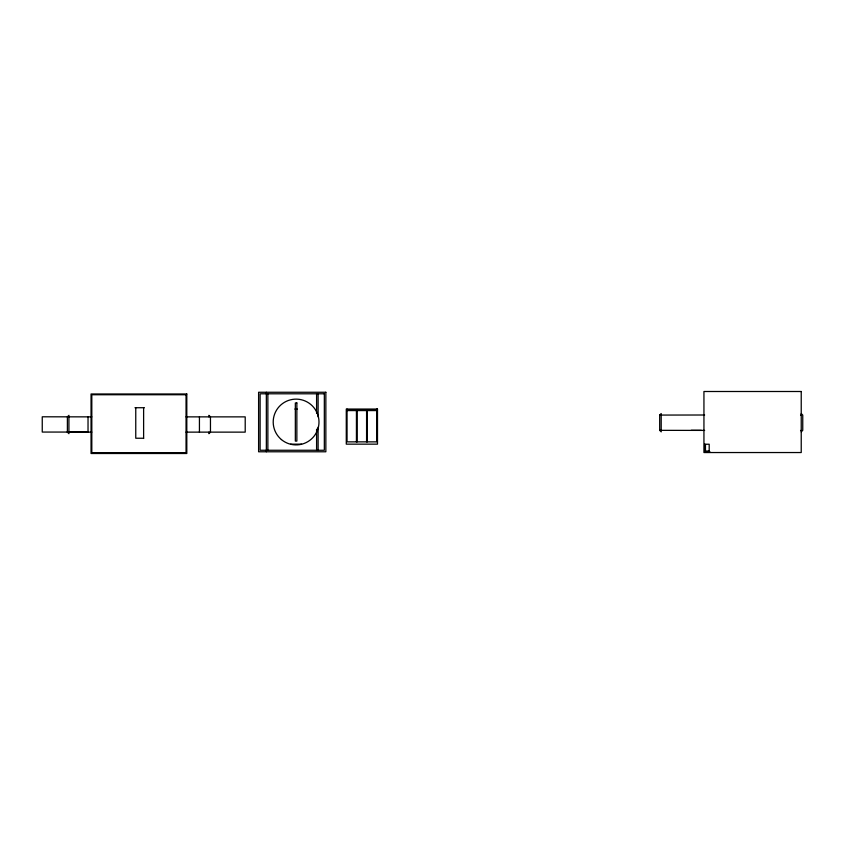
<?xml version="1.0" encoding="UTF-8"?>
<svg xmlns="http://www.w3.org/2000/svg" width="845" height="845" viewBox="0 0 845 845"><rect width="100%" height="100%" fill="white"/><g stroke="black" fill="none" stroke-linecap="round" stroke-linejoin="round"><path stroke-width="1.27" d="M67.389 432.133L67.389 416.87L68.92 415.349L68.92 433.665L67.389 432.133L91.809 432.133M659.681 415.075L659.681 430.337L661.202 431.858L661.202 413.554L659.681 415.075L704.624 415.001M801.229 431.858L802.75 430.337L802.75 415.075L801.229 413.554M134.978 407.723L144.379 407.723M294.905 409.054L297.26 409.054M347.052 410.247L376.733 410.247M347.052 410.575L376.733 410.575M800.542 415.075L801.229 415.075M91.809 416.87L42.25 416.796L42.25 432.059L88.028 432.059L88.028 416.796M186.048 416.87L245.208 416.87L245.208 432.133L186.048 432.133M661.202 430.337L659.681 430.337L704.624 430.411M691.199 430.337L701.339 430.337M800.542 430.496L801.229 430.496M143.618 438.238L135.76 438.238L135.76 407.723M290.627 444.153L301.538 444.153M704.698 444.269L704.698 451.779L709.948 451.779L704.624 451.853L704.624 444.227L709.198 444.227L709.198 451.853M709.388 451.019L705.459 451.019L705.459 444.428M376.733 409.054L376.733 441.861L347.052 441.861L347.052 409.054M367.343 410.247L367.343 441.861M366.582 410.247L366.582 441.861M357.192 410.247L357.192 441.861M356.432 410.247L356.432 441.861M318.111 393.559L318.111 416.849M318.111 427.2L318.111 450.491M316.59 393.791L316.59 413.49M316.59 429.239L316.59 450.258M267.865 393.791L267.865 450.258M266.344 392.26L266.344 451.779M208.937 416.87L208.937 415.349L210.458 416.87L210.458 432.133L208.937 433.665L208.937 432.133M199.431 416.87L199.431 432.133M143.618 407.723L143.618 438.481M801.229 391.499L703.938 391.499L703.938 452.54L801.229 452.54L801.229 391.499M325.853 392.26L258.602 392.26L258.602 451.779L325.853 451.779L325.853 392.26M324.332 393.791L260.123 393.791L260.123 450.258L324.332 450.258L324.332 393.791M186.808 393.981L91.049 393.981L91.049 453.501L186.808 453.501L186.808 393.981M186.048 394.742L91.809 394.742L91.809 452.74L186.048 452.74L186.048 394.742M296.859 402.949L295.338 402.949L295.338 441.101L296.859 441.101L296.859 402.949M377.493 409.054L346.281 409.054L346.281 444.153L377.493 444.153L377.493 409.054M281.385 439.558A22.889 22.889 0 0 0 318.639 425.996A22.889 22.889 0 0 0 288.272 400.509A22.889 22.889 0 0 0 281.385 439.558"/></g></svg>
